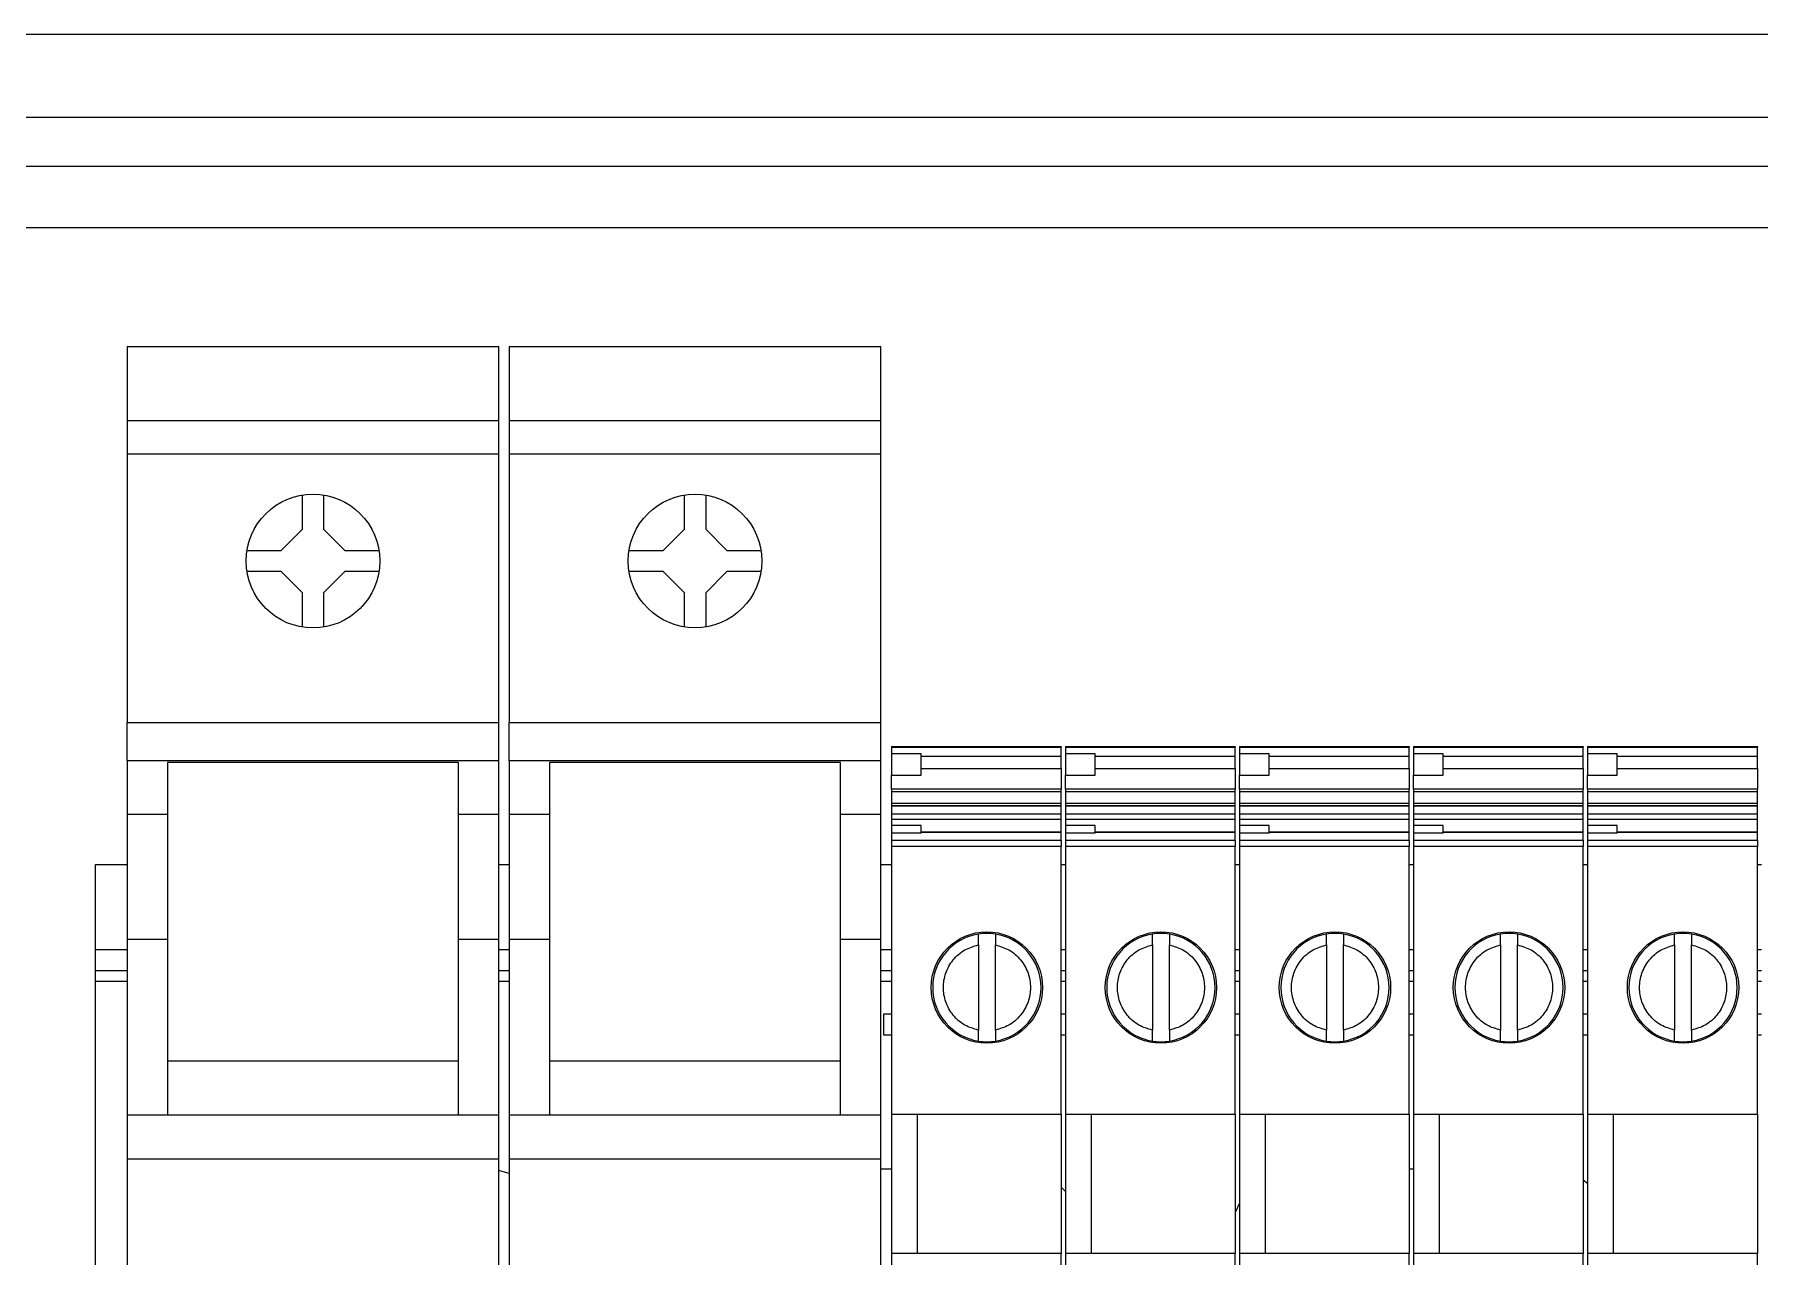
# Model space of a CAD drawing. Header units: millimetres. Extents: x 0 to 279, y 0 to 216.
# Drawn here: x 84.66 to 104.97, y 163.53 to 177.92 of the extents above; entities that cross this region are included whole.
import ezdxf

# ---------------------------------------------------------------- set-up
doc = ezdxf.new("R2010")
doc.units = ezdxf.units.MM

msp = doc.modelspace()

# ---------------------------------------------------------------- linework, layer by layer
at = {"color": 7, "linetype": 'Continuous', "lineweight": 25}
for p, q in [((140.411, 177.922), (46.166, 177.922)), ((139.624, 176.944), (46.953, 176.944)), ((139.046, 176.366), (47.531, 176.366)), ((53.195, 175.648), (105.944, 175.648)), ((85.748, 174.246), (90.123, 174.246)), ((85.748, 174.246), (85.748, 173.377)), ((90.123, 173.377), (90.123, 174.246)), ((90.248, 174.246), (94.623, 174.246)), ((90.248, 174.246), (90.248, 173.377)), ((94.623, 173.377), (94.623, 174.246)), ((85.748, 173.377), (90.123, 173.377)), ((85.748, 173.377), (85.748, 172.984)), ((90.123, 172.984), (90.123, 173.377)), ((90.248, 173.377), (94.623, 173.377)), ((90.248, 173.377), (90.248, 172.984)), ((94.623, 172.984), (94.623, 173.377)), ((85.748, 172.984), (90.123, 172.984)), ((85.748, 172.984), (85.748, 169.821)), ((90.123, 169.821), (90.123, 172.984)), ((90.248, 172.984), (94.623, 172.984)), ((90.248, 172.984), (90.248, 169.821)), ((94.623, 169.821), (94.623, 172.984)), ((87.811, 172.096), (87.811, 172.498)), ((88.061, 172.498), (88.061, 172.096)), ((92.311, 172.096), (92.311, 172.498)), ((92.561, 172.498), (92.561, 172.096)), ((87.561, 171.846), (87.811, 172.096)), ((88.061, 172.096), (88.311, 171.846)), ((92.061, 171.846), (92.311, 172.096)), ((92.561, 172.096), (92.811, 171.846)), ((87.158, 171.846), (87.561, 171.846)), ((88.311, 171.846), (88.713, 171.846)), ((91.658, 171.846), (92.061, 171.846)), ((92.811, 171.846), (93.213, 171.846)), ((87.561, 171.596), (87.158, 171.596)), ((87.811, 171.346), (87.561, 171.596)), ((88.311, 171.596), (88.061, 171.346)), ((88.713, 171.596), (88.311, 171.596)), ((92.061, 171.596), (91.658, 171.596)), ((92.311, 171.346), (92.061, 171.596)), ((92.811, 171.596), (92.561, 171.346)), ((93.213, 171.596), (92.811, 171.596)), ((87.811, 170.943), (87.811, 171.346)), ((88.061, 171.346), (88.061, 170.943)), ((92.311, 170.943), (92.311, 171.346)), ((92.561, 171.346), (92.561, 170.943)), ((85.748, 169.821), (90.123, 169.821)), ((85.748, 169.368), (85.748, 169.821)), ((90.123, 169.368), (90.123, 169.821)), ((90.248, 169.821), (94.623, 169.821)), ((90.248, 169.368), (90.248, 169.821)), ((94.623, 169.368), (94.623, 169.821)), ((94.748, 169.536), (96.748, 169.536)), ((94.748, 169.536), (94.748, 169.53)), ((94.748, 169.53), (96.748, 169.53)), ((94.748, 169.53), (94.748, 169.45)), ((96.748, 169.536), (96.748, 169.53)), ((96.748, 169.423), (96.748, 169.53)), ((96.798, 169.536), (98.798, 169.536)), ((96.798, 169.536), (96.798, 169.53)), ((96.798, 169.53), (98.798, 169.53)), ((96.798, 169.53), (96.798, 169.45)), ((98.798, 169.536), (98.798, 169.53)), ((98.798, 169.423), (98.798, 169.53)), ((98.848, 169.536), (100.848, 169.536)), ((98.848, 169.536), (98.848, 169.53)), ((98.848, 169.53), (100.848, 169.53)), ((98.848, 169.53), (98.848, 169.45)), ((100.848, 169.536), (100.848, 169.53)), ((100.848, 169.423), (100.848, 169.53)), ((100.898, 169.536), (102.898, 169.536)), ((100.898, 169.536), (100.898, 169.53)), ((100.898, 169.53), (102.898, 169.53)), ((100.898, 169.53), (100.898, 169.45)), ((102.898, 169.536), (102.898, 169.53)), ((102.898, 169.423), (102.898, 169.53)), ((102.948, 169.536), (104.948, 169.536)), ((102.948, 169.536), (102.948, 169.53)), ((102.948, 169.53), (104.948, 169.53)), ((102.948, 169.53), (102.948, 169.45)), ((104.948, 169.536), (104.948, 169.53)), ((104.948, 169.423), (104.948, 169.53)), ((85.748, 169.368), (85.748, 168.739)), ((90.123, 169.368), (85.748, 169.368)), ((86.223, 169.35), (86.223, 165.836)), ((89.648, 169.35), (86.223, 169.35)), ((89.648, 165.836), (89.648, 169.35)), ((90.123, 168.739), (90.123, 169.368)), ((90.248, 169.368), (90.248, 168.739)), ((94.623, 169.368), (90.248, 169.368)), ((90.723, 169.35), (90.723, 165.836)), ((94.148, 169.35), (90.723, 169.35)), ((94.148, 165.836), (94.148, 169.35)), ((94.623, 168.739), (94.623, 169.368)), ((95.098, 169.45), (94.748, 169.45)), ((94.748, 169.45), (94.748, 169.2)), ((95.098, 169.2), (95.098, 169.45)), ((95.098, 169.423), (96.748, 169.423)), ((95.098, 169.277), (96.748, 169.277)), ((96.748, 169.277), (96.748, 169.423)), ((96.748, 169.277), (96.748, 169.034)), ((97.148, 169.45), (96.798, 169.45)), ((96.798, 169.45), (96.798, 169.2)), ((97.148, 169.2), (97.148, 169.45)), ((97.148, 169.423), (98.798, 169.423)), ((97.148, 169.277), (98.798, 169.277)), ((98.798, 169.277), (98.798, 169.423)), ((98.798, 169.277), (98.798, 169.034)), ((99.198, 169.45), (98.848, 169.45)), ((98.848, 169.45), (98.848, 169.2)), ((99.198, 169.2), (99.198, 169.45)), ((99.198, 169.423), (100.848, 169.423)), ((99.198, 169.277), (100.848, 169.277)), ((100.848, 169.277), (100.848, 169.423)), ((100.848, 169.277), (100.848, 169.034)), ((101.248, 169.45), (100.898, 169.45)), ((100.898, 169.45), (100.898, 169.2)), ((101.248, 169.2), (101.248, 169.45)), ((101.248, 169.423), (102.898, 169.423)), ((101.248, 169.277), (102.898, 169.277)), ((102.898, 169.277), (102.898, 169.423)), ((102.898, 169.277), (102.898, 169.034)), ((103.298, 169.45), (102.948, 169.45)), ((102.948, 169.45), (102.948, 169.2)), ((103.298, 169.2), (103.298, 169.45)), ((103.298, 169.423), (104.948, 169.423)), ((103.298, 169.277), (104.948, 169.277)), ((104.948, 169.277), (104.948, 169.423)), ((104.948, 169.277), (104.948, 169.034)), ((94.748, 169.2), (95.098, 169.2)), ((94.748, 169.034), (94.748, 169.2)), ((96.798, 169.2), (97.148, 169.2)), ((96.798, 169.034), (96.798, 169.2)), ((98.848, 169.2), (99.198, 169.2)), ((98.848, 169.034), (98.848, 169.2)), ((100.898, 169.2), (101.248, 169.2)), ((100.898, 169.034), (100.898, 169.2)), ((102.948, 169.2), (103.298, 169.2)), ((102.948, 169.034), (102.948, 169.2)), ((96.748, 169.034), (94.748, 169.034)), ((94.748, 169.034), (94.748, 169.003)), ((96.748, 169.003), (94.748, 169.003)), ((94.748, 169.003), (94.748, 168.867)), ((96.748, 168.867), (94.748, 168.867)), ((94.748, 168.867), (94.748, 168.838)), ((96.748, 169.003), (96.748, 169.034)), ((96.748, 168.867), (96.748, 169.003)), ((96.748, 168.838), (96.748, 168.867)), ((98.798, 169.034), (96.798, 169.034)), ((96.798, 169.034), (96.798, 169.003)), ((98.798, 169.003), (96.798, 169.003)), ((96.798, 169.003), (96.798, 168.867)), ((98.798, 168.867), (96.798, 168.867)), ((96.798, 168.867), (96.798, 168.838)), ((98.798, 169.003), (98.798, 169.034)), ((98.798, 168.867), (98.798, 169.003)), ((98.798, 168.838), (98.798, 168.867)), ((100.848, 169.034), (98.848, 169.034)), ((98.848, 169.034), (98.848, 169.003)), ((100.848, 169.003), (98.848, 169.003)), ((98.848, 169.003), (98.848, 168.867)), ((100.848, 168.867), (98.848, 168.867)), ((98.848, 168.867), (98.848, 168.838)), ((100.848, 169.003), (100.848, 169.034)), ((100.848, 168.867), (100.848, 169.003)), ((100.848, 168.838), (100.848, 168.867)), ((102.898, 169.034), (100.898, 169.034)), ((100.898, 169.034), (100.898, 169.003)), ((102.898, 169.003), (100.898, 169.003)), ((100.898, 169.003), (100.898, 168.867)), ((102.898, 168.867), (100.898, 168.867)), ((100.898, 168.867), (100.898, 168.838)), ((102.898, 169.003), (102.898, 169.034)), ((102.898, 168.867), (102.898, 169.003)), ((102.898, 168.838), (102.898, 168.867)), ((104.948, 169.034), (102.948, 169.034)), ((102.948, 169.034), (102.948, 169.003)), ((104.948, 169.003), (102.948, 169.003)), ((102.948, 169.003), (102.948, 168.867)), ((104.948, 168.867), (102.948, 168.867)), ((102.948, 168.867), (102.948, 168.838)), ((104.948, 169.003), (104.948, 169.034)), ((104.948, 168.867), (104.948, 169.003)), ((104.948, 168.838), (104.948, 168.867)), ((85.748, 168.739), (85.748, 167.266)), ((85.748, 168.739), (86.223, 168.739)), ((89.648, 168.739), (90.123, 168.739)), ((90.123, 167.266), (90.123, 168.739)), ((90.248, 168.739), (90.723, 168.739)), ((90.248, 168.739), (90.248, 167.266)), ((94.148, 168.739), (94.623, 168.739)), ((94.623, 167.266), (94.623, 168.739)), ((96.748, 168.838), (94.748, 168.838)), ((94.748, 168.838), (94.748, 168.835)), ((96.748, 168.835), (94.748, 168.835)), ((94.748, 168.835), (94.748, 168.741)), ((96.748, 168.741), (94.748, 168.741)), ((94.748, 168.741), (94.748, 168.676)), ((96.748, 168.676), (94.748, 168.676)), ((94.748, 168.676), (94.748, 168.607)), ((96.748, 168.835), (96.748, 168.838)), ((96.748, 168.741), (96.748, 168.835)), ((96.748, 168.676), (96.748, 168.741)), ((96.748, 168.529), (96.748, 168.676)), ((98.798, 168.838), (96.798, 168.838)), ((96.798, 168.838), (96.798, 168.835)), ((98.798, 168.835), (96.798, 168.835)), ((96.798, 168.835), (96.798, 168.741)), ((98.798, 168.741), (96.798, 168.741)), ((96.798, 168.741), (96.798, 168.676)), ((98.798, 168.676), (96.798, 168.676)), ((96.798, 168.676), (96.798, 168.607)), ((98.798, 168.835), (98.798, 168.838)), ((98.798, 168.741), (98.798, 168.835)), ((98.798, 168.676), (98.798, 168.741)), ((98.798, 168.529), (98.798, 168.676)), ((100.848, 168.838), (98.848, 168.838)), ((98.848, 168.838), (98.848, 168.835)), ((100.848, 168.835), (98.848, 168.835)), ((98.848, 168.835), (98.848, 168.741)), ((100.848, 168.741), (98.848, 168.741)), ((98.848, 168.741), (98.848, 168.676)), ((100.848, 168.676), (98.848, 168.676)), ((98.848, 168.676), (98.848, 168.607)), ((100.848, 168.835), (100.848, 168.838)), ((100.848, 168.741), (100.848, 168.835)), ((100.848, 168.676), (100.848, 168.741)), ((100.848, 168.529), (100.848, 168.676)), ((102.898, 168.838), (100.898, 168.838)), ((100.898, 168.838), (100.898, 168.835)), ((102.898, 168.835), (100.898, 168.835)), ((100.898, 168.835), (100.898, 168.741)), ((102.898, 168.741), (100.898, 168.741)), ((100.898, 168.741), (100.898, 168.676)), ((102.898, 168.676), (100.898, 168.676)), ((100.898, 168.676), (100.898, 168.607)), ((102.898, 168.835), (102.898, 168.838)), ((102.898, 168.741), (102.898, 168.835)), ((102.898, 168.676), (102.898, 168.741)), ((102.898, 168.529), (102.898, 168.676)), ((104.948, 168.838), (102.948, 168.838)), ((102.948, 168.838), (102.948, 168.835)), ((104.948, 168.835), (102.948, 168.835)), ((102.948, 168.835), (102.948, 168.741)), ((104.948, 168.741), (102.948, 168.741)), ((102.948, 168.741), (102.948, 168.676)), ((104.948, 168.676), (102.948, 168.676)), ((102.948, 168.676), (102.948, 168.607)), ((104.948, 168.835), (104.948, 168.838)), ((104.948, 168.741), (104.948, 168.835)), ((104.948, 168.676), (104.948, 168.741)), ((104.948, 168.529), (104.948, 168.676)), ((95.098, 168.607), (94.748, 168.607)), ((94.748, 168.607), (94.748, 168.515)), ((95.098, 168.515), (94.748, 168.515)), ((94.748, 168.515), (94.748, 168.43)), ((95.098, 168.515), (95.098, 168.607)), ((96.748, 168.529), (95.098, 168.529)), ((96.748, 168.524), (95.098, 168.524)), ((96.748, 168.524), (96.748, 168.529)), ((96.748, 168.43), (96.748, 168.524)), ((97.148, 168.607), (96.798, 168.607)), ((96.798, 168.607), (96.798, 168.515)), ((97.148, 168.515), (96.798, 168.515)), ((96.798, 168.515), (96.798, 168.43)), ((97.148, 168.515), (97.148, 168.607)), ((98.798, 168.529), (97.148, 168.529)), ((98.798, 168.524), (97.148, 168.524)), ((98.798, 168.524), (98.798, 168.529)), ((98.798, 168.43), (98.798, 168.524)), ((99.198, 168.607), (98.848, 168.607)), ((98.848, 168.607), (98.848, 168.515)), ((99.198, 168.515), (98.848, 168.515)), ((98.848, 168.515), (98.848, 168.43)), ((99.198, 168.515), (99.198, 168.607)), ((100.848, 168.529), (99.198, 168.529)), ((100.848, 168.524), (99.198, 168.524)), ((100.848, 168.524), (100.848, 168.529)), ((100.848, 168.43), (100.848, 168.524)), ((101.248, 168.607), (100.898, 168.607)), ((100.898, 168.607), (100.898, 168.515)), ((101.248, 168.515), (100.898, 168.515)), ((100.898, 168.515), (100.898, 168.43)), ((101.248, 168.515), (101.248, 168.607)), ((102.898, 168.529), (101.248, 168.529)), ((102.898, 168.524), (101.248, 168.524)), ((102.898, 168.524), (102.898, 168.529)), ((102.898, 168.43), (102.898, 168.524)), ((103.298, 168.607), (102.948, 168.607)), ((102.948, 168.607), (102.948, 168.515)), ((103.298, 168.515), (102.948, 168.515)), ((102.948, 168.515), (102.948, 168.43)), ((103.298, 168.515), (103.298, 168.607)), ((104.948, 168.529), (103.298, 168.529)), ((104.948, 168.524), (103.298, 168.524)), ((104.948, 168.524), (104.948, 168.529)), ((104.948, 168.43), (104.948, 168.524)), ((96.748, 168.43), (94.748, 168.43)), ((94.748, 168.43), (94.748, 168.36)), ((96.748, 168.36), (94.748, 168.36)), ((94.748, 168.36), (94.748, 165.208)), ((96.748, 168.43), (96.748, 168.36)), ((96.748, 165.208), (96.748, 168.36)), ((98.798, 168.43), (96.798, 168.43)), ((96.798, 168.43), (96.798, 168.36)), ((98.798, 168.36), (96.798, 168.36)), ((96.798, 168.36), (96.798, 165.208)), ((98.798, 168.43), (98.798, 168.36)), ((98.798, 165.208), (98.798, 168.36)), ((100.848, 168.43), (98.848, 168.43)), ((98.848, 168.43), (98.848, 168.36)), ((100.848, 168.36), (98.848, 168.36)), ((98.848, 168.36), (98.848, 165.208)), ((100.848, 168.43), (100.848, 168.36)), ((100.848, 165.208), (100.848, 168.36)), ((102.898, 168.43), (100.898, 168.43)), ((100.898, 168.43), (100.898, 168.36)), ((102.898, 168.36), (100.898, 168.36)), ((100.898, 168.36), (100.898, 165.208)), ((102.898, 168.43), (102.898, 168.36)), ((102.898, 165.208), (102.898, 168.36)), ((104.948, 168.43), (102.948, 168.43)), ((102.948, 168.43), (102.948, 168.36)), ((104.948, 168.36), (102.948, 168.36)), ((102.948, 168.36), (102.948, 165.208)), ((104.948, 168.43), (104.948, 168.36)), ((104.948, 165.208), (104.948, 168.36)), ((85.373, 167.148), (85.373, 168.148)), ((85.373, 168.148), (85.748, 168.148)), ((90.123, 168.148), (90.248, 168.148)), ((94.623, 168.148), (94.748, 168.148)), ((96.748, 168.148), (96.798, 168.148)), ((98.798, 168.148), (98.848, 168.148)), ((100.848, 168.148), (100.898, 168.148)), ((102.898, 168.148), (102.948, 168.148)), ((104.948, 168.148), (104.998, 168.148)), ((85.748, 167.266), (86.223, 167.266)), ((85.748, 167.266), (85.748, 165.199)), ((89.648, 167.266), (90.123, 167.266)), ((90.123, 165.199), (90.123, 167.266)), ((90.248, 167.266), (90.723, 167.266)), ((90.248, 167.266), (90.248, 165.199)), ((94.148, 167.266), (94.623, 167.266)), ((94.623, 165.199), (94.623, 167.266)), ((85.373, 166.898), (85.373, 167.148)), ((95.773, 167.201), (95.773, 166.196)), ((95.973, 166.196), (95.973, 167.201)), ((97.823, 167.201), (97.823, 166.196)), ((98.023, 166.196), (98.023, 167.201)), ((99.873, 167.201), (99.873, 166.196)), ((100.073, 166.196), (100.073, 167.201)), ((101.923, 167.201), (101.923, 166.196)), ((102.123, 166.196), (102.123, 167.201)), ((103.973, 167.201), (103.973, 166.196)), ((104.173, 166.196), (104.173, 167.201)), ((85.373, 166.898), (85.748, 166.898)), ((85.373, 166.773), (85.373, 166.898)), ((90.123, 166.898), (90.248, 166.898)), ((94.623, 166.898), (94.748, 166.898)), ((96.748, 166.898), (96.798, 166.898)), ((98.798, 166.898), (98.848, 166.898)), ((100.848, 166.898), (100.898, 166.898)), ((102.898, 166.898), (102.948, 166.898)), ((104.948, 166.898), (104.998, 166.898)), ((85.373, 160.773), (85.373, 166.773)), ((94.748, 166.386), (94.655, 166.386)), ((94.655, 166.386), (94.655, 166.142)), ((96.798, 166.386), (96.748, 166.386)), ((98.848, 166.386), (98.798, 166.386)), ((100.898, 166.386), (100.848, 166.386)), ((102.948, 166.386), (102.898, 166.386)), ((104.998, 166.386), (104.948, 166.386)), ((94.655, 166.142), (94.748, 166.142)), ((96.748, 166.142), (96.798, 166.142)), ((98.798, 166.142), (98.848, 166.142)), ((100.848, 166.142), (100.898, 166.142)), ((102.898, 166.142), (102.948, 166.142)), ((104.948, 166.142), (104.998, 166.142)), ((86.223, 165.836), (89.648, 165.836)), ((86.223, 165.836), (86.223, 165.199)), ((89.648, 165.199), (89.648, 165.836)), ((90.723, 165.836), (94.148, 165.836)), ((90.723, 165.836), (90.723, 165.199)), ((94.148, 165.199), (94.148, 165.836)), ((85.748, 165.199), (90.123, 165.199)), ((85.748, 165.199), (85.748, 164.682)), ((86.223, 165.199), (89.648, 165.199)), ((90.123, 164.682), (90.123, 165.199)), ((90.248, 165.199), (94.623, 165.199)), ((90.248, 165.199), (90.248, 164.682)), ((90.723, 165.199), (94.148, 165.199)), ((94.623, 164.682), (94.623, 165.199)), ((94.748, 165.208), (96.748, 165.208)), ((94.748, 165.208), (94.748, 163.564)), ((95.055, 163.564), (95.055, 165.208)), ((96.748, 165.208), (96.748, 163.564)), ((96.798, 165.208), (98.798, 165.208)), ((96.798, 165.208), (96.798, 163.564)), ((97.105, 163.564), (97.105, 165.208)), ((98.798, 165.208), (98.798, 163.564)), ((98.848, 165.208), (100.848, 165.208)), ((98.848, 165.208), (98.848, 163.564)), ((99.155, 163.564), (99.155, 165.208)), ((100.848, 165.208), (100.848, 163.564)), ((100.898, 165.208), (102.898, 165.208)), ((100.898, 165.208), (100.898, 163.564)), ((101.205, 163.564), (101.205, 165.208)), ((102.898, 165.208), (102.898, 163.564)), ((102.948, 165.208), (104.948, 165.208)), ((102.948, 165.208), (102.948, 163.564)), ((103.255, 163.564), (103.255, 165.208)), ((104.948, 165.208), (104.948, 163.564)), ((85.748, 164.682), (90.123, 164.682)), ((85.748, 164.682), (85.748, 158.676)), ((90.123, 158.676), (90.123, 164.682)), ((90.248, 164.682), (94.623, 164.682)), ((90.248, 164.682), (90.248, 158.676)), ((94.623, 158.676), (94.623, 164.682)), ((94.748, 164.561), (94.623, 164.561)), ((100.898, 164.561), (100.848, 164.561)), ((102.948, 164.392), (102.898, 164.428)), ((96.798, 164.298), (96.748, 164.349)), ((98.848, 164.157), (98.798, 164.05)), ((96.748, 163.564), (94.748, 163.564)), ((94.748, 163.564), (94.748, 160.436)), ((96.748, 160.436), (96.748, 163.564)), ((98.798, 163.564), (96.798, 163.564)), ((96.798, 163.564), (96.798, 160.436)), ((98.798, 160.436), (98.798, 163.564)), ((100.848, 163.564), (98.848, 163.564)), ((98.848, 163.564), (98.848, 160.436)), ((100.848, 160.436), (100.848, 163.564)), ((102.898, 163.564), (100.898, 163.564)), ((100.898, 163.564), (100.898, 160.436)), ((102.898, 160.436), (102.898, 163.564)), ((104.948, 163.564), (102.948, 163.564)), ((102.948, 163.564), (102.948, 160.436)), ((104.948, 160.436), (104.948, 163.564))]:
    msp.add_line(p, q, dxfattribs=at)
at = {"color": 8, "linetype": 'Continuous', "lineweight": 25}
for p, q in [((85.373, 167.148), (85.748, 167.148)), ((90.123, 167.148), (90.248, 167.148)), ((94.623, 167.148), (94.748, 167.148)), ((96.748, 167.148), (96.798, 167.148)), ((98.798, 167.148), (98.848, 167.148)), ((100.848, 167.148), (100.898, 167.148)), ((102.898, 167.148), (102.948, 167.148)), ((104.948, 167.148), (104.998, 167.148)), ((85.373, 166.773), (85.748, 166.773)), ((90.123, 166.773), (90.248, 166.773)), ((94.623, 166.773), (94.748, 166.773)), ((96.748, 166.773), (96.798, 166.773)), ((98.798, 166.773), (98.848, 166.773)), ((100.848, 166.773), (100.898, 166.773)), ((102.898, 166.773), (102.948, 166.773)), ((104.948, 166.773), (104.998, 166.773))]:
    msp.add_line(p, q, dxfattribs=at)
at = {"color": 7, "linetype": 'Continuous', "lineweight": 25, "flags": 128}
msp.add_lwpolyline([(90.248, 164.507), (90.23, 164.513), (90.123, 164.544)], dxfattribs=at)
at = {"color": 7, "linetype": 'Continuous', "lineweight": 25}
for centre, radius in [((87.936, 171.721), 0.788), ((92.436, 171.721), 0.787), ((95.873, 166.698), 0.656), ((97.923, 166.698), 0.656), ((99.973, 166.698), 0.656), ((102.023, 166.698), 0.656), ((104.073, 166.698), 0.656)]:
    msp.add_circle(centre, radius, dxfattribs=at)
for centre, radius, start, end in [((95.873, 166.698), 0.638, 99.0248, 260.9752), ((95.873, 166.698), 0.638, 80.9752, 99.0248), ((95.873, 166.698), 0.638, 279.0248, 80.9752), ((97.923, 166.698), 0.638, 99.0248, 260.9752), ((97.923, 166.698), 0.637, 80.9752, 99.0248), ((97.923, 166.698), 0.638, 279.0248, 80.9752), ((99.973, 166.698), 0.638, 99.0248, 260.9752), ((99.973, 166.698), 0.637, 80.9752, 99.0248), ((99.973, 166.698), 0.638, 279.0248, 80.9752), ((102.023, 166.698), 0.638, 99.0248, 260.9752), ((102.023, 166.698), 0.637, 80.9752, 99.0248), ((102.023, 166.698), 0.638, 279.0248, 80.9752), ((104.073, 166.698), 0.638, 99.0248, 260.9752), ((104.073, 166.698), 0.637, 80.9752, 99.0248), ((104.073, 166.698), 0.638, 279.0248, 80.9752), ((95.873, 166.698), 0.638, 260.9752, 279.0248), ((97.923, 166.698), 0.638, 260.9752, 279.0248), ((99.973, 166.698), 0.638, 260.9752, 279.0248), ((102.023, 166.698), 0.638, 260.9752, 279.0248), ((104.073, 166.698), 0.638, 260.9752, 279.0248)]:
    msp.add_arc(centre, radius, start, end, dxfattribs=at)
for points, knots in [([(95.773, 167.201), (95.773, 167.216), (95.773, 167.244), (95.773, 167.283), (95.773, 167.312), (95.773, 167.326), (95.773, 167.327), (95.773, 167.328)], [0, 0, 0, 0, 0.2192198, 0.4385371, 0.6553413, 0.8689237, 1, 1, 1, 1]), ([(95.973, 167.328), (95.973, 167.327), (95.973, 167.324), (95.973, 167.303), (95.973, 167.271), (95.973, 167.235), (95.973, 167.211), (95.973, 167.201)], [0, 0, 0, 0, 0.210885, 0.421736, 0.633601, 0.848007, 1, 1, 1, 1]), ([(97.823, 167.201), (97.823, 167.216), (97.823, 167.244), (97.823, 167.283), (97.823, 167.312), (97.823, 167.326), (97.823, 167.327), (97.823, 167.328)], [0, 0, 0, 0, 0.2192198, 0.4385371, 0.6553413, 0.8689237, 1, 1, 1, 1]), ([(98.023, 167.328), (98.023, 167.327), (98.023, 167.324), (98.023, 167.303), (98.023, 167.271), (98.023, 167.235), (98.023, 167.211), (98.023, 167.201)], [0, 0, 0, 0, 0.210885, 0.421736, 0.633601, 0.848007, 1, 1, 1, 1]), ([(99.873, 167.201), (99.873, 167.216), (99.873, 167.244), (99.873, 167.283), (99.873, 167.312), (99.873, 167.326), (99.873, 167.327), (99.873, 167.328)], [0, 0, 0, 0, 0.2192198, 0.4385371, 0.6553413, 0.8689237, 1, 1, 1, 1]), ([(100.073, 167.328), (100.073, 167.327), (100.073, 167.324), (100.073, 167.303), (100.073, 167.271), (100.073, 167.235), (100.073, 167.211), (100.073, 167.201)], [0, 0, 0, 0, 0.210885, 0.421736, 0.633601, 0.848007, 1, 1, 1, 1]), ([(101.923, 167.201), (101.923, 167.216), (101.923, 167.244), (101.923, 167.283), (101.923, 167.312), (101.923, 167.326), (101.923, 167.327), (101.923, 167.328)], [0, 0, 0, 0, 0.2192198, 0.4385371, 0.6553413, 0.8689237, 1, 1, 1, 1]), ([(102.123, 167.328), (102.123, 167.327), (102.123, 167.324), (102.123, 167.303), (102.123, 167.271), (102.123, 167.235), (102.123, 167.211), (102.123, 167.201)], [0, 0, 0, 0, 0.210885, 0.421736, 0.633601, 0.848007, 1, 1, 1, 1]), ([(103.973, 167.201), (103.973, 167.216), (103.973, 167.244), (103.973, 167.283), (103.973, 167.312), (103.973, 167.326), (103.973, 167.327), (103.973, 167.328)], [0, 0, 0, 0, 0.2192198, 0.4385371, 0.6553413, 0.8689237, 1, 1, 1, 1]), ([(104.173, 167.328), (104.173, 167.327), (104.173, 167.324), (104.173, 167.303), (104.173, 167.271), (104.173, 167.235), (104.173, 167.211), (104.173, 167.201)], [0, 0, 0, 0, 0.210885, 0.421736, 0.633601, 0.848007, 1, 1, 1, 1]), ([(95.773, 166.196), (95.719, 166.212), (95.606, 166.246), (95.469, 166.367), (95.381, 166.524), (95.351, 166.698), (95.381, 166.873), (95.469, 167.03), (95.606, 167.15), (95.719, 167.185), (95.773, 167.201)], [0, 0, 0, 0, 0.121237, 0.25, 0.378763, 0.5, 0.621237, 0.75, 0.878763, 1, 1, 1, 1]), ([(95.973, 167.201), (96.028, 167.185), (96.141, 167.15), (96.278, 167.03), (96.366, 166.873), (96.395, 166.698), (96.366, 166.524), (96.278, 166.367), (96.141, 166.246), (96.028, 166.212), (95.973, 166.196)], [0, 0, 0, 0, 0.1212367, 0.25, 0.3787633, 0.5, 0.6212367, 0.75, 0.8787633, 1, 1, 1, 1]), ([(97.823, 166.196), (97.769, 166.212), (97.656, 166.246), (97.519, 166.367), (97.431, 166.524), (97.401, 166.698), (97.431, 166.873), (97.519, 167.03), (97.656, 167.15), (97.769, 167.185), (97.823, 167.201)], [0, 0, 0, 0, 0.121237, 0.25, 0.378763, 0.5, 0.621237, 0.75, 0.878763, 1, 1, 1, 1]), ([(98.023, 167.201), (98.078, 167.185), (98.191, 167.15), (98.328, 167.03), (98.416, 166.873), (98.445, 166.698), (98.416, 166.524), (98.328, 166.367), (98.191, 166.246), (98.078, 166.212), (98.023, 166.196)], [0, 0, 0, 0, 0.121237, 0.25, 0.378763, 0.5, 0.621237, 0.75, 0.878763, 1, 1, 1, 1]), ([(99.873, 166.196), (99.819, 166.212), (99.706, 166.246), (99.569, 166.367), (99.481, 166.524), (99.451, 166.698), (99.481, 166.873), (99.569, 167.03), (99.706, 167.15), (99.819, 167.185), (99.873, 167.201)], [0, 0, 0, 0, 0.121237, 0.25, 0.378763, 0.5, 0.621237, 0.75, 0.878763, 1, 1, 1, 1]), ([(100.073, 167.201), (100.128, 167.185), (100.241, 167.15), (100.378, 167.03), (100.466, 166.873), (100.495, 166.698), (100.466, 166.524), (100.378, 166.367), (100.241, 166.246), (100.128, 166.212), (100.073, 166.196)], [0, 0, 0, 0, 0.121237, 0.25, 0.378763, 0.5, 0.621237, 0.75, 0.878763, 1, 1, 1, 1]), ([(101.923, 166.196), (101.869, 166.212), (101.756, 166.246), (101.619, 166.367), (101.531, 166.524), (101.501, 166.698), (101.531, 166.873), (101.619, 167.03), (101.756, 167.15), (101.869, 167.185), (101.923, 167.201)], [0, 0, 0, 0, 0.121237, 0.25, 0.378763, 0.5, 0.621237, 0.75, 0.878763, 1, 1, 1, 1]), ([(102.123, 167.201), (102.178, 167.185), (102.291, 167.15), (102.428, 167.03), (102.516, 166.873), (102.545, 166.698), (102.516, 166.524), (102.428, 166.367), (102.291, 166.246), (102.178, 166.212), (102.123, 166.196)], [0, 0, 0, 0, 0.121237, 0.25, 0.378763, 0.5, 0.621237, 0.75, 0.878763, 1, 1, 1, 1]), ([(103.973, 166.196), (103.919, 166.212), (103.806, 166.246), (103.669, 166.367), (103.581, 166.524), (103.551, 166.698), (103.581, 166.873), (103.669, 167.03), (103.806, 167.15), (103.919, 167.185), (103.973, 167.201)], [0, 0, 0, 0, 0.121237, 0.25, 0.378763, 0.5, 0.621237, 0.75, 0.878763, 1, 1, 1, 1]), ([(104.173, 167.201), (104.228, 167.185), (104.341, 167.15), (104.478, 167.03), (104.566, 166.873), (104.595, 166.698), (104.566, 166.524), (104.478, 166.367), (104.341, 166.246), (104.228, 166.212), (104.173, 166.196)], [0, 0, 0, 0, 0.121237, 0.25, 0.378763, 0.5, 0.621237, 0.75, 0.878763, 1, 1, 1, 1]), ([(95.773, 166.069), (95.773, 166.07), (95.773, 166.073), (95.773, 166.094), (95.773, 166.126), (95.773, 166.162), (95.773, 166.186), (95.773, 166.196)], [0, 0, 0, 0, 0.210885, 0.421736, 0.633601, 0.848007, 1, 1, 1, 1]), ([(95.973, 166.196), (95.973, 166.181), (95.973, 166.152), (95.973, 166.114), (95.973, 166.085), (95.973, 166.071), (95.973, 166.069), (95.973, 166.069)], [0, 0, 0, 0, 0.21922, 0.438537, 0.655341, 0.868924, 1, 1, 1, 1]), ([(97.823, 166.069), (97.823, 166.07), (97.823, 166.073), (97.823, 166.094), (97.823, 166.126), (97.823, 166.162), (97.823, 166.186), (97.823, 166.196)], [0, 0, 0, 0, 0.210885, 0.421736, 0.633601, 0.848007, 1, 1, 1, 1]), ([(98.023, 166.196), (98.023, 166.181), (98.023, 166.152), (98.023, 166.114), (98.023, 166.085), (98.023, 166.071), (98.023, 166.069), (98.023, 166.069)], [0, 0, 0, 0, 0.21922, 0.438537, 0.655341, 0.868924, 1, 1, 1, 1]), ([(99.873, 166.069), (99.873, 166.07), (99.873, 166.073), (99.873, 166.094), (99.873, 166.126), (99.873, 166.162), (99.873, 166.186), (99.873, 166.196)], [0, 0, 0, 0, 0.210885, 0.421736, 0.633601, 0.848007, 1, 1, 1, 1]), ([(100.073, 166.196), (100.073, 166.181), (100.073, 166.152), (100.073, 166.114), (100.073, 166.085), (100.073, 166.071), (100.073, 166.069), (100.073, 166.069)], [0, 0, 0, 0, 0.21922, 0.438537, 0.655341, 0.868924, 1, 1, 1, 1]), ([(101.923, 166.069), (101.923, 166.07), (101.923, 166.073), (101.923, 166.094), (101.923, 166.126), (101.923, 166.162), (101.923, 166.186), (101.923, 166.196)], [0, 0, 0, 0, 0.210885, 0.421736, 0.633601, 0.848007, 1, 1, 1, 1]), ([(102.123, 166.196), (102.123, 166.181), (102.123, 166.152), (102.123, 166.114), (102.123, 166.085), (102.123, 166.071), (102.123, 166.069), (102.123, 166.069)], [0, 0, 0, 0, 0.21922, 0.438537, 0.655341, 0.868924, 1, 1, 1, 1]), ([(103.973, 166.069), (103.973, 166.07), (103.973, 166.073), (103.973, 166.094), (103.973, 166.126), (103.973, 166.162), (103.973, 166.186), (103.973, 166.196)], [0, 0, 0, 0, 0.210885, 0.421736, 0.633601, 0.848007, 1, 1, 1, 1]), ([(104.173, 166.196), (104.173, 166.181), (104.173, 166.152), (104.173, 166.114), (104.173, 166.085), (104.173, 166.071), (104.173, 166.069), (104.173, 166.069)], [0, 0, 0, 0, 0.21922, 0.438537, 0.655341, 0.868924, 1, 1, 1, 1])]:
    msp.add_open_spline(points, degree=3, knots=knots, dxfattribs=at)

doc.saveas('drawing.dxf')
